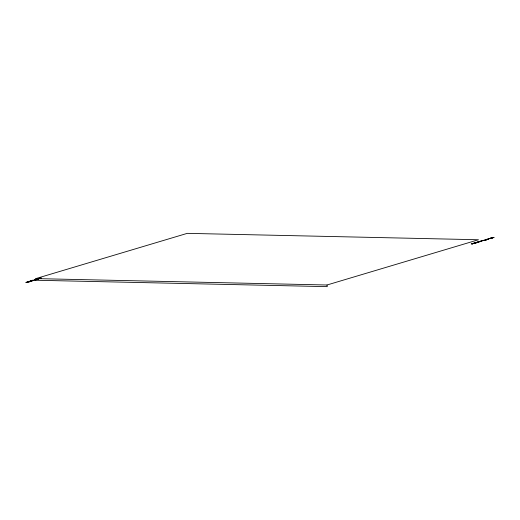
<?xml version="1.0" encoding="UTF-8"?>
<svg xmlns="http://www.w3.org/2000/svg" width="520" height="520" viewBox="0 0 520 520"><rect width="100%" height="100%" fill="white"/><g stroke="black" fill="none" stroke-linecap="round" stroke-linejoin="round"><path stroke-width="0.78" d="M472.505 244.004C473.662 243.932 470.048 244.023 471.601 243.886M29.439 281.32L33.287 280.469L31.967 280.637M38.688 278.623C38.63 278.434 43.134 277.745 40.17 278.187M490.75 238.186L491.816 238.069L489.489 238.492L492.07 238.011L491.374 237.984M37.966 279.071C35.601 279.117 39.208 278.798 37.889 279.091M492.323 237.933C494.76 237.588 491.29 237.452 492.668 237.822M31.655 280.911L32.13 280.858L30.661 281.014M40.827 277.933L40.248 278.096M30.147 281.125L31.356 281.041L29.335 281.411M490.068 238.329L490.666 238.394M492.596 237.816L491.978 237.803M483.795 240.546L484.985 240.299L483.113 240.448L486.519 239.889L485.362 240.097M35.809 278.603L187.278 233.35L478.478 239.746L327.002 284.999L35.809 278.603L36.062 280.254L327.256 286.65L327.002 284.999M29.328 281.359C27.872 281.632 30.953 281.437 29.724 281.489M31.369 280.748L31.928 280.579M32.045 280.547L32.591 280.436M39.578 278.298L40.131 278.128M478.81 241.963L479.206 241.826L478.225 241.858L482.072 241L480.435 241.488M480.825 241.078L481.371 240.968M490.822 238.089L491.966 237.75M492.362 237.926L491.419 237.913M479.518 241.482L480.76 241.43M490.185 238.29L491.134 238.264L490.737 238.4M480.181 241.28L481.683 241.04M484.14 240.5L484.666 240.35L482.723 240.519L485.297 240.025M40.163 278.401L41.106 278.057M38.233 278.98C40.02 278.766 37.219 278.681 38.162 278.974M31.954 280.852L32.903 280.507M30.023 281.431L30.973 281.086M40.092 278.395L40.346 278.252M31.889 280.852L32.136 280.709M29.959 281.424L30.206 281.281M480.668 241.384L480.922 241.241M478.738 241.956L480.142 241.572L479.44 241.547M39.176 278.636C38.116 278.688 40.229 278.408 39.864 278.46M26.266 282.282L27.716 282.321L26.266 282.282M28.132 281.73L29.575 281.762L28.132 281.73M34.476 279.832L35.919 279.87L34.476 279.832M36.335 279.279L37.778 279.312L36.335 279.279M475.053 242.814L476.723 242.717L475.053 242.814M476.912 242.261L478.361 242.294L476.912 242.261M486.98 239.252L488.423 239.291L486.98 239.252M488.839 238.7L490.516 238.596L488.761 238.7M474.76 243.113L473.791 243.25L474.76 243.113M27.944 282.185L26 282.412L27.944 282.185M29.803 281.625L27.859 281.853L29.803 281.625M36.147 279.734L34.203 279.955L36.147 279.734M38.005 279.175L36.069 279.403L38.005 279.175M478.582 242.158L476.645 242.385L478.582 242.158M488.651 239.155L486.714 239.375L488.651 239.155M494 237.432L492.785 237.517L494 237.432M486.947 239.558L486.603 239.72L487.767 239.512L485.303 239.779L486.947 239.558M473.798 243.172L475.865 243.067L473.798 243.172M473.428 243.393L472.426 243.646L474.299 243.49L472.004 243.711L473.428 243.393M33.326 280.221L32.598 280.274L33.326 280.221M482.105 240.754L481.377 240.806L482.105 240.754M27.248 281.97L27.248 281.97M35.457 279.519L35.457 279.519M476.034 242.502L476.034 242.502M487.962 238.94L487.962 238.94M478.595 242.028C476.138 242.067 479.719 241.885 478.595 242.028"/></g></svg>
